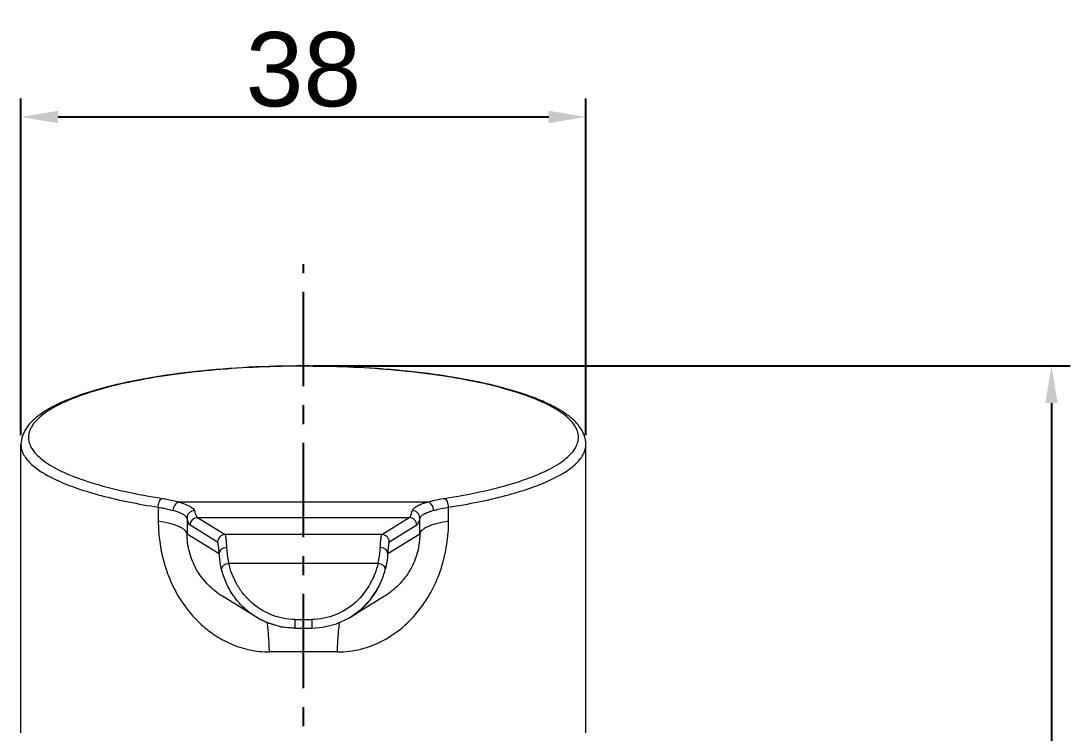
# Model space of a CAD drawing. Header units: millimetres. Extents: x 1968 to 2562, y -639 to -219.
# Drawn here: x 2327.3 to 2397.8, y -378.9 to -331 of the extents above; entities that cross this region are included whole.
import ezdxf

# ---------------------------------------------------------------- set-up
doc = ezdxf.new("R2010")
doc.units = ezdxf.units.MM
doc.header["$LTSCALE"] = 0.1
doc.linetypes.add('CENTERX2', pattern=[101.6, 63.5, -12.7, 12.7, -12.7])
doc.layers.get('0').update_dxf_attribs({"lineweight": 13})
doc.layers.add('CENTER', color=1, linetype='CENTERX2')
doc.layers.add('DIM', color=3, linetype='Continuous', lineweight=9)
doc.styles.get("Standard").update_dxf_attribs({"font": 'arial.ttf'})
doc.dimstyles.new('ISO-25', dxfattribs={"dimtxt": 2.5, "dimasz": 2.5, "dimexe": 1.25, "dimexo": 0.625, "dimtad": 1, "dimtxsty": 'Standard', "dimcen": 2.5, "dimadec": 0, "dimazin": 0, "dimtfac": 1, "dimtmove": 0, "dimatfit": 3, "dimfxl": 0, "dimarcsym": 0})

# ---------------------------------------------------------------- blocks, each defined once
blk = doc.blocks.new('*D32')
at = {"layer": 'Defpoints', "color": 0}
for p in [(2365.282, -337.465), (2327.282, -359.502), (2365.282, -359.502)]:
    blk.add_point(p, dxfattribs=at)
at = {"layer": 'DIM', "color": 3, "lineweight": -2}
for p, q in [((2327.282, -358.877), (2327.282, -336.215)), ((2365.282, -358.877), (2365.282, -336.215)), ((2329.782, -337.465), (2362.782, -337.465))]:
    blk.add_line(p, q, dxfattribs=at)
at = {"layer": 'DIM', "color": 3}
for points in [[(2329.782, -337.048), (2329.782, -337.881), (2327.282, -337.465)], [(2362.782, -337.048), (2362.782, -337.881), (2365.282, -337.465)]]:
    blk.add_solid(points, dxfattribs=at)
at = {"layer": 'DIM', "color": 3, "insert": (2346.282, -334.285), "char_height": 5, "attachment_point": 5}
blk.add_mtext('38', dxfattribs=at)
blk = doc.blocks.new('*D33')
at = {"layer": 'Defpoints', "color": 0}
for p in [(2346.282, -354.214), (2370.082, -494.902), (2396.6, -494.902)]:
    blk.add_point(p, dxfattribs=at)
at = {"layer": 'DIM', "color": 3, "lineweight": -2}
for p, q in [((2346.907, -354.214), (2397.85, -354.214)), ((2396.6, -356.714), (2396.6, -492.402)), ((2370.707, -494.902), (2397.85, -494.902))]:
    blk.add_line(p, q, dxfattribs=at)
at = {"layer": 'DIM', "color": 3}
for points in [[(2396.183, -356.714), (2397.017, -356.714), (2396.6, -354.214)], [(2396.183, -492.402), (2397.017, -492.402), (2396.6, -494.902)]]:
    blk.add_solid(points, dxfattribs=at)
at = {"layer": 'DIM', "color": 3, "insert": (2392.97, -424.558), "char_height": 5, "attachment_point": 5, "rotation": 90}
blk.add_mtext('140,7', dxfattribs=at)

msp = doc.modelspace()

# ---------------------------------------------------------------- linework, layer by layer
at = {"color": 7, "linetype": 'Continuous'}
for p, q in [((2346.282, -354.214), (2346.262, -354.214)), ((2327.282, -378.912), (2327.282, -359.502)), ((2365.282, -378.912), (2365.282, -359.502)), ((2354.66, -363.376), (2337.904, -363.376)), ((2336.516, -363.72), (2336.516, -364.665)), ((2356.048, -364.665), (2356.048, -363.72)), ((2338.456, -364.451), (2338.456, -365.508)), ((2339.159, -364.421), (2341.01, -365.568)), ((2339.159, -364.421), (2353.405, -364.421)), ((2351.554, -365.568), (2353.405, -364.421)), ((2354.108, -365.508), (2354.108, -364.451)), ((2338.456, -365.508), (2340.614, -366.843)), ((2340.511, -366.073), (2338.659, -364.927)), ((2351.95, -366.843), (2354.108, -365.508)), ((2353.905, -364.927), (2352.053, -366.073)), ((2351.554, -365.568), (2341.01, -365.568)), ((2351.303, -367.505), (2341.261, -367.505)), ((2343.081, -371.102), (2340.839, -369.714)), ((2351.726, -369.714), (2349.483, -371.102)), ((2343.259, -371.207), (2343.081, -371.102)), ((2345.723, -371.855), (2345.723, -371.276)), ((2345.723, -371.276), (2346.841, -371.276)), ((2345.723, -371.855), (2346.841, -371.855)), ((2346.841, -371.276), (2346.841, -371.855))]:
    msp.add_line(p, q, dxfattribs=at)
for points in [[(2349.374, -371.164), (2350.145, -370.614), (2350.791, -369.938), (2351.294, -369.182)], [(2346.841, -371.855), (2347.598, -371.795), (2348.513, -371.563), (2349.374, -371.164)], [(2343.26, -371.206), (2343.725, -371.436), (2344.782, -371.764), (2345.723, -371.855)]]:
    msp.add_lwpolyline(points, dxfattribs=at)
for centre, radius, start, end in [((2339.16, -364.922), 0.5, 90.09303, 180.58707), ((2353.404, -364.922), 0.5, 359.41291, 89.90622), ((2341.011, -366.068), 0.5, 90.09331, 180.58731), ((2351.553, -366.068), 0.5, 359.41291, 89.90681), ((2346.622, -366.635), 5.321, 331.43982, 346.27099), ((2346.282, -1216.18), 842.725, 89.844447, 90.155553)]:
    msp.add_arc(centre, radius, start, end, dxfattribs=at)
for points, knots in [([(2346.262, -354.214), (2345.044, -354.214), (2342.65, -354.275), (2339.177, -354.545), (2335.971, -354.983), (2333.53, -355.491), (2331.808, -355.982), (2330.701, -356.369), (2329.734, -356.785), (2328.912, -357.232), (2328.238, -357.716), (2327.717, -358.247), (2327.367, -358.844), (2327.282, -359.286), (2327.282, -359.502)], [0, 0, 0, 0, 0.176819, 0.347307, 0.505515, 0.646212, 0.708692, 0.76544, 0.816288, 0.861296, 0.900977, 0.936342, 0.968622, 1, 1, 1, 1]), ([(2346.282, -354.231), (2345.283, -354.231), (2343.311, -354.272), (2340.417, -354.456), (2337.678, -354.757), (2335.163, -355.166), (2332.939, -355.673), (2331.305, -356.185), (2330.194, -356.644), (2329.507, -356.988), (2328.928, -357.345), (2328.462, -357.713), (2328.11, -358.093), (2327.876, -358.485), (2327.767, -358.888), (2327.791, -359.296), (2327.947, -359.696), (2328.223, -360.083), (2328.617, -360.459), (2329.124, -360.823), (2329.742, -361.176), (2330.764, -361.651), (2332.299, -362.185), (2334.417, -362.72), (2335.954, -362.999), (2336.773, -363.126)], [0, 0, 0, 0, 0.098964, 0.195496, 0.28724, 0.372, 0.447827, 0.513122, 0.541469, 0.566836, 0.589222, 0.608725, 0.625583, 0.640258, 0.653506, 0.666382, 0.680037, 0.695427, 0.713199, 0.733721, 0.757176, 0.78362, 0.845286, 0.917899, 1, 1, 1, 1]), ([(2365.282, -359.502), (2365.282, -359.286), (2365.196, -358.843), (2364.847, -358.247), (2364.325, -357.715), (2363.65, -357.23), (2362.827, -356.784), (2361.859, -356.367), (2360.751, -355.981), (2359.026, -355.489), (2356.583, -354.981), (2353.374, -354.544), (2349.897, -354.274), (2347.501, -354.214), (2346.282, -354.214)], [0, 0, 0, 0, 0.03137, 0.063641, 0.099002, 0.138685, 0.183697, 0.234553, 0.291311, 0.353802, 0.494519, 0.652736, 0.823217, 1, 1, 1, 1]), ([(2355.791, -363.126), (2356.61, -362.999), (2358.147, -362.72), (2360.265, -362.185), (2361.8, -361.651), (2362.822, -361.176), (2363.44, -360.823), (2363.947, -360.459), (2364.341, -360.083), (2364.617, -359.696), (2364.773, -359.296), (2364.797, -358.888), (2364.688, -358.485), (2364.454, -358.093), (2364.102, -357.713), (2363.636, -357.345), (2363.057, -356.988), (2362.37, -356.644), (2361.259, -356.185), (2359.625, -355.673), (2357.401, -355.166), (2354.886, -354.757), (2352.147, -354.456), (2349.253, -354.272), (2347.281, -354.231), (2346.282, -354.231)], [0, 0, 0, 0, 0.082101, 0.154713, 0.216379, 0.242823, 0.266278, 0.2868, 0.304572, 0.319963, 0.333618, 0.346494, 0.359742, 0.374417, 0.391276, 0.410778, 0.433164, 0.458531, 0.486877, 0.552172, 0.627999, 0.712759, 0.804503, 0.901035, 1, 1, 1, 1]), ([(2327.282, -359.502), (2327.282, -359.608), (2327.31, -359.828), (2327.434, -360.149), (2327.636, -360.465), (2328.031, -360.902), (2328.735, -361.422), (2329.812, -361.98), (2331.155, -362.5), (2332.745, -362.972), (2334.558, -363.389), (2335.842, -363.616), (2336.516, -363.72)], [0, 0, 0, 0, 0.029975, 0.061609, 0.096294, 0.135058, 0.227151, 0.340757, 0.476188, 0.63246, 0.807869, 1, 1, 1, 1]), ([(2356.048, -363.72), (2356.722, -363.616), (2358.006, -363.389), (2359.819, -362.972), (2361.409, -362.5), (2362.752, -361.98), (2363.829, -361.422), (2364.533, -360.902), (2364.928, -360.465), (2365.13, -360.149), (2365.254, -359.828), (2365.282, -359.608), (2365.282, -359.502)], [0, 0, 0, 0, 0.192136, 0.367538, 0.523812, 0.659243, 0.772848, 0.864943, 0.903705, 0.938392, 0.970024, 1, 1, 1, 1]), ([(2336.516, -363.72), (2336.516, -363.593), (2336.551, -363.408), (2336.66, -363.211), (2336.734, -363.143), (2336.773, -363.126)], [0, 0, 0, 0, 0.568265, 0.811876, 1, 1, 1, 1]), ([(2336.773, -363.126), (2336.877, -363.142), (2337.258, -363.207), (2337.636, -363.293), (2337.904, -363.376)], [0, 0, 0, 0, 0.272941, 1, 1, 1, 1]), ([(2337.904, -363.376), (2337.794, -363.4), (2337.643, -363.528), (2337.542, -363.747), (2337.521, -363.877), (2337.521, -363.942)], [0, 0, 0, 0, 0.465232, 0.732637, 1, 1, 1, 1]), ([(2337.904, -363.376), (2338.048, -363.419), (2338.302, -363.505), (2338.627, -363.651), (2338.845, -363.788), (2338.942, -363.9), (2338.956, -363.953)], [0, 0, 0, 0, 0.367094, 0.657918, 0.866762, 1, 1, 1, 1]), ([(2354.66, -363.376), (2354.516, -363.419), (2354.262, -363.505), (2353.937, -363.651), (2353.719, -363.788), (2353.622, -363.9), (2353.608, -363.953)], [0, 0, 0, 0, 0.367185, 0.65804, 0.866776, 1, 1, 1, 1]), ([(2354.66, -363.376), (2354.743, -363.35), (2355.115, -363.245), (2355.495, -363.172), (2355.791, -363.126)], [0, 0, 0, 0, 0.225788, 1, 1, 1, 1]), ([(2355.043, -363.942), (2355.043, -363.877), (2355.022, -363.748), (2354.921, -363.528), (2354.77, -363.4), (2354.66, -363.376)], [0, 0, 0, 0, 0.267233, 0.534497, 1, 1, 1, 1]), ([(2356.048, -363.72), (2356.048, -363.593), (2356.013, -363.408), (2355.904, -363.211), (2355.83, -363.143), (2355.791, -363.126)], [0, 0, 0, 0, 0.568265, 0.811876, 1, 1, 1, 1]), ([(2336.516, -363.72), (2336.609, -363.735), (2336.947, -363.792), (2337.283, -363.868), (2337.521, -363.942)], [0, 0, 0, 0, 0.272941, 1, 1, 1, 1]), ([(2338.456, -364.451), (2338.444, -364.405), (2338.357, -364.308), (2338.165, -364.189), (2337.876, -364.059), (2337.649, -363.982), (2337.521, -363.942)], [0, 0, 0, 0, 0.130238, 0.338401, 0.629824, 1, 1, 1, 1]), ([(2338.956, -363.953), (2338.891, -363.954), (2338.759, -363.98), (2338.593, -364.091), (2338.482, -364.256), (2338.456, -364.387), (2338.456, -364.451)], [0, 0, 0, 0, 0.251386, 0.502241, 0.751845, 1, 1, 1, 1]), ([(2338.956, -363.953), (2338.971, -364.014), (2339.001, -364.122), (2339.05, -364.262), (2339.099, -364.36), (2339.138, -364.409), (2339.159, -364.421)], [0, 0, 0, 0, 0.365033, 0.650791, 0.859864, 1, 1, 1, 1]), ([(2353.405, -364.421), (2353.426, -364.409), (2353.465, -364.36), (2353.514, -364.262), (2353.563, -364.122), (2353.593, -364.014), (2353.608, -363.953)], [0, 0, 0, 0, 0.140136, 0.349209, 0.634967, 1, 1, 1, 1]), ([(2354.108, -364.451), (2354.108, -364.387), (2354.082, -364.256), (2353.971, -364.091), (2353.805, -363.98), (2353.673, -363.954), (2353.608, -363.953)], [0, 0, 0, 0, 0.248034, 0.497495, 0.748491, 1, 1, 1, 1]), ([(2355.043, -363.942), (2354.915, -363.982), (2354.688, -364.059), (2354.399, -364.189), (2354.207, -364.308), (2354.12, -364.405), (2354.108, -364.451)], [0, 0, 0, 0, 0.370201, 0.661618, 0.869748, 1, 1, 1, 1]), ([(2355.043, -363.942), (2355.117, -363.919), (2355.447, -363.826), (2355.785, -363.761), (2356.048, -363.72)], [0, 0, 0, 0, 0.225788, 1, 1, 1, 1]), ([(2336.516, -364.665), (2336.518, -365.078), (2336.569, -365.91), (2336.797, -367.146), (2337.18, -368.354), (2337.716, -369.508), (2338.411, -370.574), (2339.258, -371.52), (2340.244, -372.315), (2340.981, -372.728), (2341.364, -372.896)], [0, 0, 0, 0, 0.122836, 0.24739, 0.373003, 0.498993, 0.624858, 0.750292, 0.875287, 1, 1, 1, 1]), ([(2338.456, -365.508), (2338.44, -365.411), (2338.324, -365.267), (2338.116, -365.127), (2337.884, -365.012), (2337.601, -364.908), (2337.142, -364.776), (2336.773, -364.705), (2336.516, -364.665)], [0, 0, 0, 0, 0.134425, 0.230035, 0.347494, 0.486204, 0.643616, 1, 1, 1, 1]), ([(2338.659, -364.927), (2338.639, -364.914), (2338.599, -364.865), (2338.551, -364.765), (2338.501, -364.623), (2338.472, -364.513), (2338.456, -364.451)], [0, 0, 0, 0, 0.139454, 0.348377, 0.634385, 1, 1, 1, 1]), ([(2348.57, -373.458), (2349.102, -373.459), (2350.17, -373.326), (2351.669, -372.74), (2352.998, -371.829), (2354.479, -370.273), (2355.484, -368.327), (2355.964, -366.249), (2356.048, -365.189), (2356.048, -364.665)], [0, 0, 0, 0, 0.124934, 0.249735, 0.374754, 0.50029, 0.751512, 0.87673, 1, 1, 1, 1]), ([(2354.108, -364.451), (2354.092, -364.513), (2354.063, -364.623), (2354.013, -364.765), (2353.965, -364.865), (2353.925, -364.914), (2353.905, -364.927)], [0, 0, 0, 0, 0.365615, 0.651623, 0.860546, 1, 1, 1, 1]), ([(2356.048, -364.665), (2355.791, -364.705), (2355.422, -364.776), (2354.963, -364.908), (2354.68, -365.012), (2354.448, -365.127), (2354.24, -365.267), (2354.124, -365.411), (2354.108, -365.508)], [0, 0, 0, 0, 0.356386, 0.513818, 0.65251, 0.769913, 0.865574, 1, 1, 1, 1]), ([(2340.835, -369.712), (2340.484, -369.495), (2339.823, -368.966), (2339.048, -367.948), (2338.559, -366.765), (2338.453, -365.919), (2338.456, -365.508)], [0, 0, 0, 0, 0.246149, 0.498492, 0.755002, 1, 1, 1, 1]), ([(2354.108, -365.508), (2354.111, -365.919), (2354.004, -366.765), (2353.516, -367.948), (2352.741, -368.966), (2352.08, -369.494), (2351.729, -369.712)], [0, 0, 0, 0, 0.245126, 0.501523, 0.753843, 1, 1, 1, 1]), ([(2340.614, -366.843), (2340.607, -366.737), (2340.596, -366.587), (2340.577, -366.402), (2340.565, -366.293), (2340.552, -366.207), (2340.539, -366.142), (2340.527, -366.1), (2340.517, -366.078), (2340.511, -366.073)], [0, 0, 0, 0, 0.409695, 0.576751, 0.716791, 0.829174, 0.913437, 0.96982, 1, 1, 1, 1]), ([(2341.01, -365.568), (2341.017, -365.573), (2341.026, -365.598), (2341.039, -365.645), (2341.051, -365.718), (2341.064, -365.815), (2341.077, -365.937), (2341.095, -366.146), (2341.107, -366.314), (2341.114, -366.434)], [0, 0, 0, 0, 0.028973, 0.085144, 0.169538, 0.282046, 0.42217, 0.589289, 1, 1, 1, 1]), ([(2351.45, -366.434), (2351.457, -366.314), (2351.469, -366.146), (2351.487, -365.937), (2351.5, -365.815), (2351.513, -365.718), (2351.525, -365.645), (2351.538, -365.598), (2351.547, -365.573), (2351.554, -365.568)], [0, 0, 0, 0, 0.410711, 0.57783, 0.717954, 0.830462, 0.914856, 0.971027, 1, 1, 1, 1]), ([(2352.053, -366.073), (2352.047, -366.078), (2352.037, -366.1), (2352.025, -366.142), (2352.012, -366.207), (2351.999, -366.293), (2351.987, -366.402), (2351.968, -366.587), (2351.957, -366.737), (2351.95, -366.843)], [0, 0, 0, 0, 0.03018, 0.086563, 0.170826, 0.283209, 0.423249, 0.590305, 1, 1, 1, 1]), ([(2341.114, -366.434), (2341.05, -366.435), (2340.924, -366.458), (2340.761, -366.546), (2340.646, -366.68), (2340.616, -366.79), (2340.614, -366.843)], [0, 0, 0, 0, 0.272567, 0.533613, 0.77525, 1, 1, 1, 1]), ([(2340.773, -367.898), (2340.75, -367.802), (2340.674, -367.454), (2340.631, -367.1), (2340.614, -366.843)], [0, 0, 0, 0, 0.277264, 1, 1, 1, 1]), ([(2341.114, -366.434), (2341.119, -366.512), (2341.146, -366.872), (2341.2, -367.229), (2341.261, -367.505)], [0, 0, 0, 0, 0.218062, 1, 1, 1, 1]), ([(2351.303, -367.505), (2351.325, -367.406), (2351.395, -367.052), (2351.434, -366.693), (2351.45, -366.434)], [0, 0, 0, 0, 0.280406, 1, 1, 1, 1]), ([(2351.95, -366.843), (2351.949, -366.79), (2351.918, -366.68), (2351.804, -366.547), (2351.64, -366.458), (2351.514, -366.435), (2351.45, -366.434)], [0, 0, 0, 0, 0.224641, 0.466133, 0.727308, 1, 1, 1, 1]), ([(2351.95, -366.843), (2351.945, -366.921), (2351.916, -367.276), (2351.857, -367.629), (2351.791, -367.898)], [0, 0, 0, 0, 0.220949, 1, 1, 1, 1]), ([(2341.261, -367.505), (2341.196, -367.515), (2341.068, -367.552), (2340.924, -367.631), (2340.836, -367.715), (2340.782, -367.792), (2340.767, -367.859), (2340.773, -367.898)], [0, 0, 0, 0, 0.291097, 0.585695, 0.715408, 0.827398, 1, 1, 1, 1]), ([(2345.723, -371.276), (2345.449, -371.275), (2344.9, -371.221), (2344.109, -370.984), (2343.378, -370.609), (2342.733, -370.113), (2342.194, -369.524), (2341.769, -368.874), (2341.457, -368.198), (2341.314, -367.734), (2341.261, -367.505)], [0, 0, 0, 0, 0.130533, 0.260929, 0.390829, 0.519689, 0.646384, 0.769566, 0.887964, 1, 1, 1, 1]), ([(2351.303, -367.505), (2351.191, -367.973), (2350.826, -368.924), (2349.871, -370.175), (2348.481, -371.053), (2347.386, -371.276), (2346.841, -371.276)], [0, 0, 0, 0, 0.230431, 0.480631, 0.739318, 1, 1, 1, 1]), ([(2351.791, -367.898), (2351.797, -367.859), (2351.775, -367.762), (2351.661, -367.643), (2351.497, -367.552), (2351.368, -367.515), (2351.303, -367.505)], [0, 0, 0, 0, 0.172828, 0.413519, 0.708515, 1, 1, 1, 1]), ([(2343.082, -371.101), (2342.778, -370.914), (2342.217, -370.48), (2341.546, -369.683), (2341.06, -368.814), (2340.848, -368.201), (2340.773, -367.898)], [0, 0, 0, 0, 0.264799, 0.521749, 0.76795, 1, 1, 1, 1]), ([(2349.483, -371.102), (2349.866, -370.865), (2350.562, -370.293), (2351.086, -369.563), (2351.296, -369.179)], [0, 0, 0, 0, 0.5073, 1, 1, 1, 1]), ([(2345.723, -371.855), (2345.293, -371.855), (2344.433, -371.741), (2343.631, -371.414), (2343.26, -371.206)], [0, 0, 0, 0, 0.50241, 1, 1, 1, 1]), ([(2343.994, -373.458), (2343.984, -373.104), (2343.952, -372.44), (2343.89, -371.776), (2343.847, -371.467)], [0, 0, 0, 0, 0.531474, 1, 1, 1, 1]), ([(2348.57, -373.458), (2348.581, -373.101), (2348.612, -372.431), (2348.676, -371.763), (2348.719, -371.452)], [0, 0, 0, 0, 0.532103, 1, 1, 1, 1]), ([(2341.364, -372.896), (2341.777, -373.077), (2342.639, -373.363), (2343.543, -373.46), (2343.994, -373.458)], [0, 0, 0, 0, 0.499699, 1, 1, 1, 1])]:
    msp.add_open_spline(points, degree=3, knots=knots, dxfattribs=at)
at = {"layer": 'CENTER'}
msp.add_line((2346.282, -589.265), (2346.282, -347.371), dxfattribs=at)

# ---------------------------------------------------------------- dimensions: what is measured, and where the dimension line sits
at = {"layer": 'DIM', "color": 7}
dim = msp.add_linear_dim(base=(2365.282, -337.465), p1=(2327.282, -359.502), p2=(2365.282, -359.502), dimstyle='ISO-25', override={"dimtxt": 5, "dimdec": 1, "dimcen": 5, "dimclrd": 3, "dimclre": 3, "dimclrt": 3, "dimtdec": 1, "dimfxl": 1.25, "dimtfill": 1}, dxfattribs=at)
dim.commit()
dim.dimension.update_dxf_attribs({"geometry": '*D32', "text_midpoint": (2346.282, -337.465), "dimtype": 160})
dim = msp.add_linear_dim(base=(2396.6, -494.902), p1=(2346.282, -354.214), p2=(2370.082, -494.902), angle=90, dimstyle='ISO-25', override={"dimtxt": 5, "dimdec": 1, "dimcen": 5, "dimclrd": 3, "dimclre": 3, "dimclrt": 3, "dimtdec": 1, "dimfxl": 1.25, "dimtfill": 1}, dxfattribs=at)
dim.commit()
dim.dimension.update_dxf_attribs({"geometry": '*D33', "text_midpoint": (2396.6, -424.558), "dimtype": 160})

doc.saveas('drawing.dxf')
